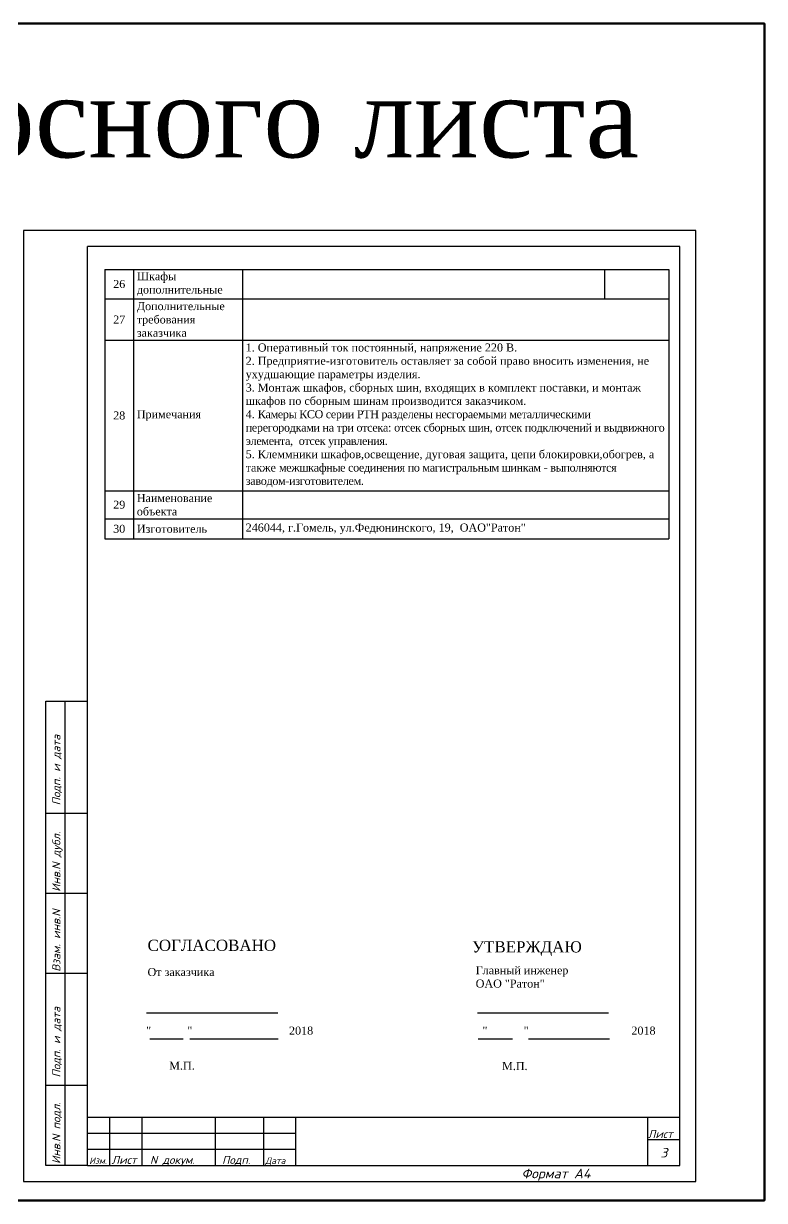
# Model space of a CAD drawing. Extents: x -115 to 1245, y -69 to 298.
# Drawn here: x 1013.2 to 1244.6, y -69.3 to 298.3 of the extents above; entities that cross this region are included whole.
import ezdxf
from ezdxf.enums import TextEntityAlignment as Align

# ---------------------------------------------------------------- set-up
doc = ezdxf.new("R2010")
doc.units = 0
doc.header["$MEASUREMENT"] = 0
doc.layers.get('0').update_dxf_attribs({"linetype": 'CONTINUOUS'})
doc.layers.add('1', color=7, linetype='CONTINUOUS')
doc.styles.add('ESKD1', font='simplex.shx', dxfattribs={"oblique": 15, "height": 3})
doc.styles.add('SIM', font='simplex.shx', dxfattribs={"oblique": 15})
doc.styles.get("Standard").update_dxf_attribs({"font": 'TIMES.TTF', "height": 2.5})
doc.styles.add('Бланк', font='TIMES.TTF', dxfattribs={"height": 2.5})
doc.styles.add('ОЛ', font='TIMES.TTF')

# ---------------------------------------------------------------- blocks, each defined once
blk = doc.blocks.new('*T28')
at = {"color": 0, "linetype": 'ByBlock', "lineweight": -2, "transparency": 16777216}
for p, q in [((0, 0), (176.19, 0)), ((0, 0), (0, -22.13)), ((9, 0), (9, -22.13)), ((43, 0), (43, -22.13)), ((156, 0), (156, -9.19)), ((176.19, 0), (176.19, -22.13)), ((0, -9.19), (176.19, -9.19)), ((0, -22.13), (176.19, -22.13))]:
    blk.add_line(p, q, dxfattribs=at)
at = {"color": 0, "transparency": 16777216, "char_height": 2.5, "style": 'Бланк'}
for s, insert, width, attachment_point in [('26', (4.5, -4.59), 7, 5), ('Шкафы дополнительные', (10, -4.59), 32, 4), ('Дополнительные требования заказчика', (10, -15.66), 32, 4), ('27', (4.5, -15.66), 7, 5)]:
    blk.add_mtext(s, dxfattribs=dict(at, insert=insert, width=width, attachment_point=attachment_point))
blk = doc.blocks.new('*U12')
at = {"linetype": 'Continuous'}
blk.add_line((0, 0), (0, -297), dxfattribs=at)
at = {"layer": '1', "color": 0}
for p, q in [((210, 0), (0, 0)), ((210, -297), (210, 0)), ((20, -292), (20, -5)), ((205, -5), (20, -5)), ((205, -292), (205, -5)), ((7, -292), (7, -147)), ((7, -147), (20, -147)), ((13, -292), (13, -147)), ((20, -182), (7, -182)), ((20, -207), (7, -207)), ((20, -232), (7, -232)), ((20, -267), (7, -267)), ((205, -277), (20, -277)), ((27, -292), (27, -277)), ((37, -292), (37, -277)), ((60, -292), (60, -277)), ((75, -292), (75, -277)), ((85, -292), (85, -277)), ((195, -292), (195, -277)), ((85, -282), (20, -282)), ((205, -284), (195, -284)), ((85, -287), (20, -287)), ((20, -292), (7, -292)), ((20, -292), (205, -292)), ((0, -297), (210, -297))]:
    blk.add_line(p, q, dxfattribs=at)
at = {"style": 'ОЛ', "flags": 2}
for tag, height, p in [('НОМЕР', 3, (140, -281.62)), ('ОБЪЕКТ', 2, (140, -287.4))]:
    blk.add_attdef(tag, text='', height=height, dxfattribs=at).set_placement(p, align=Align.MIDDLE_CENTER)
at = {"style": 'ESKD1', "oblique": 15}
blk.add_attdef('ЛИСТ', text='', height=3, dxfattribs=at).set_placement((200, -288), align=Align.MIDDLE_CENTER)
at = {"layer": '1', "color": 0, "style": 'SIM', "oblique": 15}
for s, p in [('Подп. и дата', (11.5, -179.5)), ('Инв.N дубл.', (11.5, -206.5)), ('Взам. инв.N', (11.5, -231.5)), ('Подп. и дата', (11.5, -264.5)), ('Инв.N подл.', (11.5, -291.5))]:
    blk.add_text(s, height=2.5, rotation=90, dxfattribs=at).set_placement(p)
for s, height, p in [('Лист', 2.5, (194.97, -283.41)), ('Изм.', 2, (20.5, -291.5)), ('Лист', 2.5, (27.5, -291.5)), ('N докум.', 2.5, (39.5, -291.5)), ('Подп.', 2.5, (62, -291.5)), ('Дата', 2, (75.5, -291.5)), ('Формат А4', 3, (155.5, -296))]:
    blk.add_text(s, height=height, dxfattribs=at).set_placement(p)
blk = doc.blocks.new('*T27')
at = {"color": 0, "linetype": 'ByBlock', "lineweight": -2, "transparency": 16777216}
for p, q in [((0, 0), (176.19, 0)), ((0, 0), (0, -62.01)), ((9, 0), (9, -62.01)), ((43, 0), (43, -62.01)), ((176.19, 0), (176.19, -62.01)), ((0, -47), (176.19, -47)), ((0, -55.78), (176.19, -55.78)), ((0, -62.01), (176.19, -62.01))]:
    blk.add_line(p, q, dxfattribs=at)
at = {"color": 0, "transparency": 16777216, "char_height": 2.5, "style": 'Бланк'}
for s, insert, width, attachment_point in [('\\A1;{\\C256;1. Оперативный ток постоянный, напряжение 220 В.\\P2\\fTimes New Roman|b0|i0|c238|p18;. \\fTimes New Roman|b0|i0|c204|p18;Предприятие\\fTimes New Roman|b0|i0|c238|p18;-\\fTimes New Roman|b0|i0|c204|p18;изготовитель оставляет за собой право вносить изменения\\fTimes New Roman|b0|i0|c238|p18;, \\fTimes New Roman|b0|i0|c204|p18;не ухудшающие параметры изделия\\fTimes New Roman|b0|i0|c238|p18;.\\fTimes New Roman|b0|i0|c204|p18;\\P3\\fTimes New Roman|b0|i0|c238|p18;. \\fTimes New Roman|b0|i0|c204|p18;Монтаж шкафов\\fTimes New Roman|b0|i0|c238|p18;, \\A0;\\fTimes New Roman|b0|i0|c204|p18;сборных шин, входящих в комплект поставки, и монтаж шкафов по сборным шинам производится заказчиком\\A1;.\\P\\A0;4. \\T0.95;Камеры КСО серии РТН разделены несгораемыми металлическими перегородками на три отсека: отсек сборных шин, отсек подключений и выдвижного элемента,  отсек управления.\\P\\T1;5. Клеммники шкафов,освещение, дуговая защита, цепи блокировки,обогрев, а также \\T0.95;межшкафные соединения по магистральным шинкам - выполняются заводом-изготовителем.}', (44, -1), 131.1867, 1), ('Примечания', (10, -23.5), 32, 4), ('28', (4.5, -23.5), 7, 5), ('29', (4.5, -51.39), 7, 5), ('Наименование объекта', (10, -51.39), 32, 4), ('30', (4.5, -58.9), 7, 5), ('Изготовитель', (10, -58.9), 32, 4), ('{\\fTimes New Roman Cyr|b0|i0|c204|p18;\\C256;246044, г.Гомель, ул.Федюнинского, 19,  ОАО"Ратон"}', (44, -58.9), 131.1867, 4)]:
    blk.add_mtext(s, dxfattribs=dict(at, insert=insert, width=width, attachment_point=attachment_point))

msp = doc.modelspace()

# ---------------------------------------------------------------- linework, layer by layer
for p, q in [((1051.58, -10.67), (1092.58, -10.67)), ((1154.92, -10.67), (1195.93, -10.67)), ((1063.1, -18.86), (1052.62, -18.86)), ((1092.7, -18.86), (1065.18, -18.86)), ((1165.94, -18.86), (1155.15, -18.86)), ((1196.19, -18.86), (1170.94, -18.86))]:
    msp.add_line(p, q)
at = {"color": 4, "lineweight": 50}
msp.add_lwpolyline([(578.8, 298.32), (1244.59, 298.32), (1244.59, -69.29), (578.8, -69.29)], close=True, dxfattribs=at)

# ---------------------------------------------------------------- block references
ref = msp.add_blockref('*U12', (1013.2, 233.63))
ref.add_attrib('ЛИСТ', '3', dxfattribs={"height": 3, "style": 'ESKD1', "oblique": 15}).set_placement((1213.2, -54.37), align=Align.MIDDLE_CENTER)
for name, p in [('*T28', (1038.58, 221.53)), ('*T27', (1038.58, 199.39))]:
    msp.add_blockref(name, p)

# ---------------------------------------------------------------- texts
at = {"color": 1, "insert": (602.62, 281.51), "char_height": 25, "width": 648.2247, "attachment_point": 1, "style": 'Бланк'}
msp.add_mtext('Образец заполнения опросного листа', dxfattribs=at)
at = {"attachment_point": 1}
for s, insert, char_height, width in [('СОГЛАСОВАНО', (1051.93, 12.16), 3.5, 50.2832), ('{\\fTimes New Roman|b0|i0|c204|p18;УТВЕРЖДАЮ}', (1153.28, 11.69), 3.5, 50.2832), ('Главный инженер \\PОАО "Ратон"', (1154.4, 3.88), 2.5, 69.3767), ('{\\fTimes New Roman|b0|i0|c204|p18;От заказчика}', (1051.93, 3.31), 2.5, 50.2832), ('"            "                                2018                                                        "            "                                  2018', (1051.49, -14.98), 2.5, 172.7295), ('{\\fTimes New Roman|b0|i0|c204|p18;М.П.}', (1058.69, -25.94), 2.5, 12.0026), ('{\\fTimes New Roman|b0|i0|c204|p18;М.П.}', (1162.65, -26.05), 2.5, 12.0026)]:
    msp.add_mtext(s, dxfattribs=dict(at, insert=insert, char_height=char_height, width=width))

doc.saveas('drawing.dxf')
